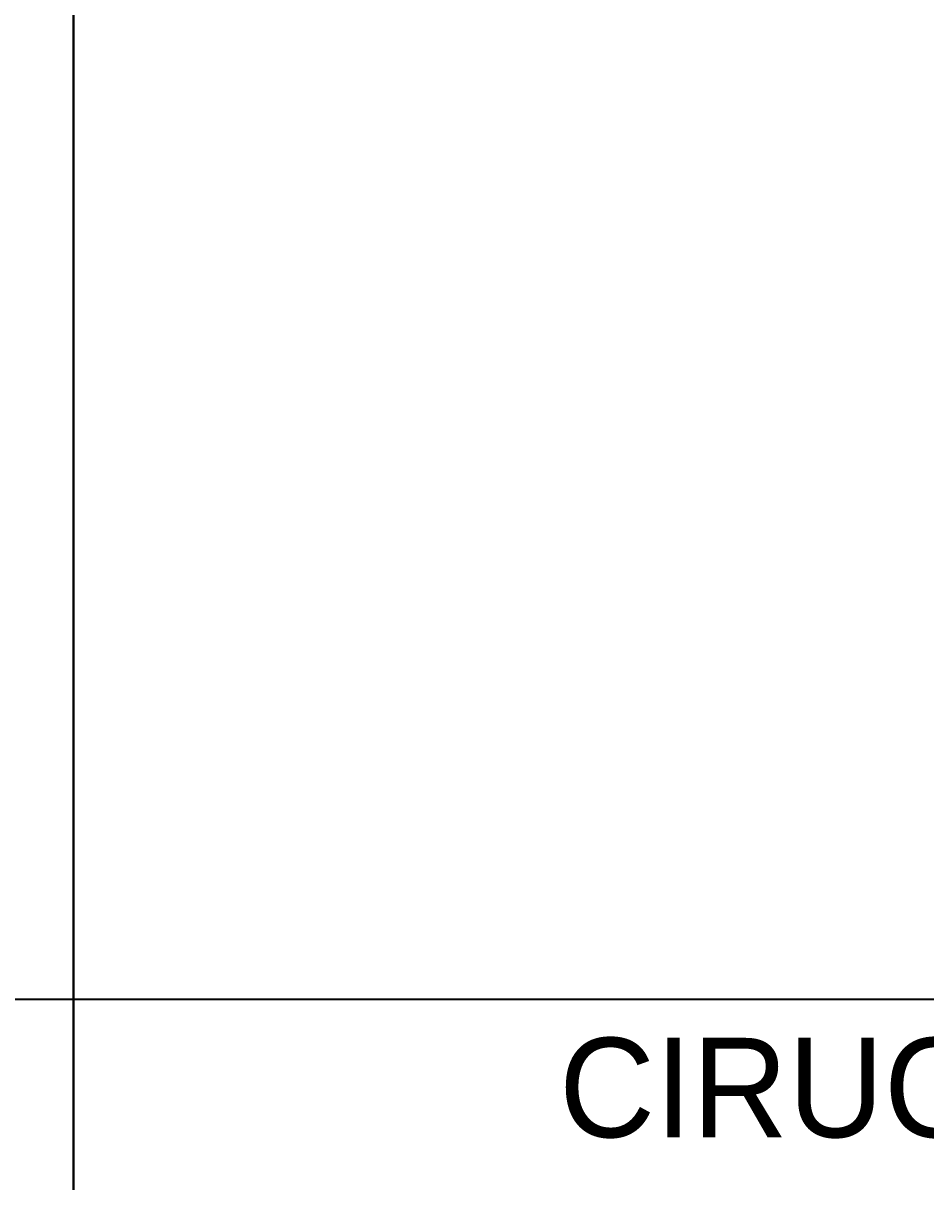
# Model space of a CAD drawing. Header units: millimetres. Extents: x 2523 to 2756, y 378 to 482.
# Drawn here: x 2559.51 to 2573.14, y 427.42 to 444.9 of the extents above; entities that cross this region are included whole.
import ezdxf

# ---------------------------------------------------------------- set-up
doc = ezdxf.new("R2010")
doc.units = ezdxf.units.MM
doc.layers.get('Defpoints').update_dxf_attribs({"color": 8})
doc.styles.add('STYLE1', font='GOTHIC.TTF')

msp = doc.modelspace()

# ---------------------------------------------------------------- linework, layer by layer
at = {"layer": 'Defpoints'}
for points in [[(2522.655, 476.1288), (2560.2731, 476.1288), (2560.2731, 427.1975), (2522.655, 427.1975)], [(2560.2731, 476.1288), (2597.8912, 476.1288), (2597.8912, 427.1975), (2560.2731, 427.1975)]]:
    msp.add_lwpolyline(points, close=True, dxfattribs=at)
for points in [[(2522.655, 430.1749), (2600.0821, 430.1749)], [(2560.2731, 430.1749), (2637.7002, 430.1749)]]:
    msp.add_lwpolyline(points, dxfattribs=at)

# ---------------------------------------------------------------- texts
at = {"layer": 'Defpoints', "insert": (2580.3059, 429.5911), "char_height": 1.5, "width": 50.411832, "attachment_point": 2, "style": 'STYLE1'}
msp.add_mtext('CIRUGIA (5 QUIROFANOS)', dxfattribs=at)

doc.saveas('drawing.dxf')
